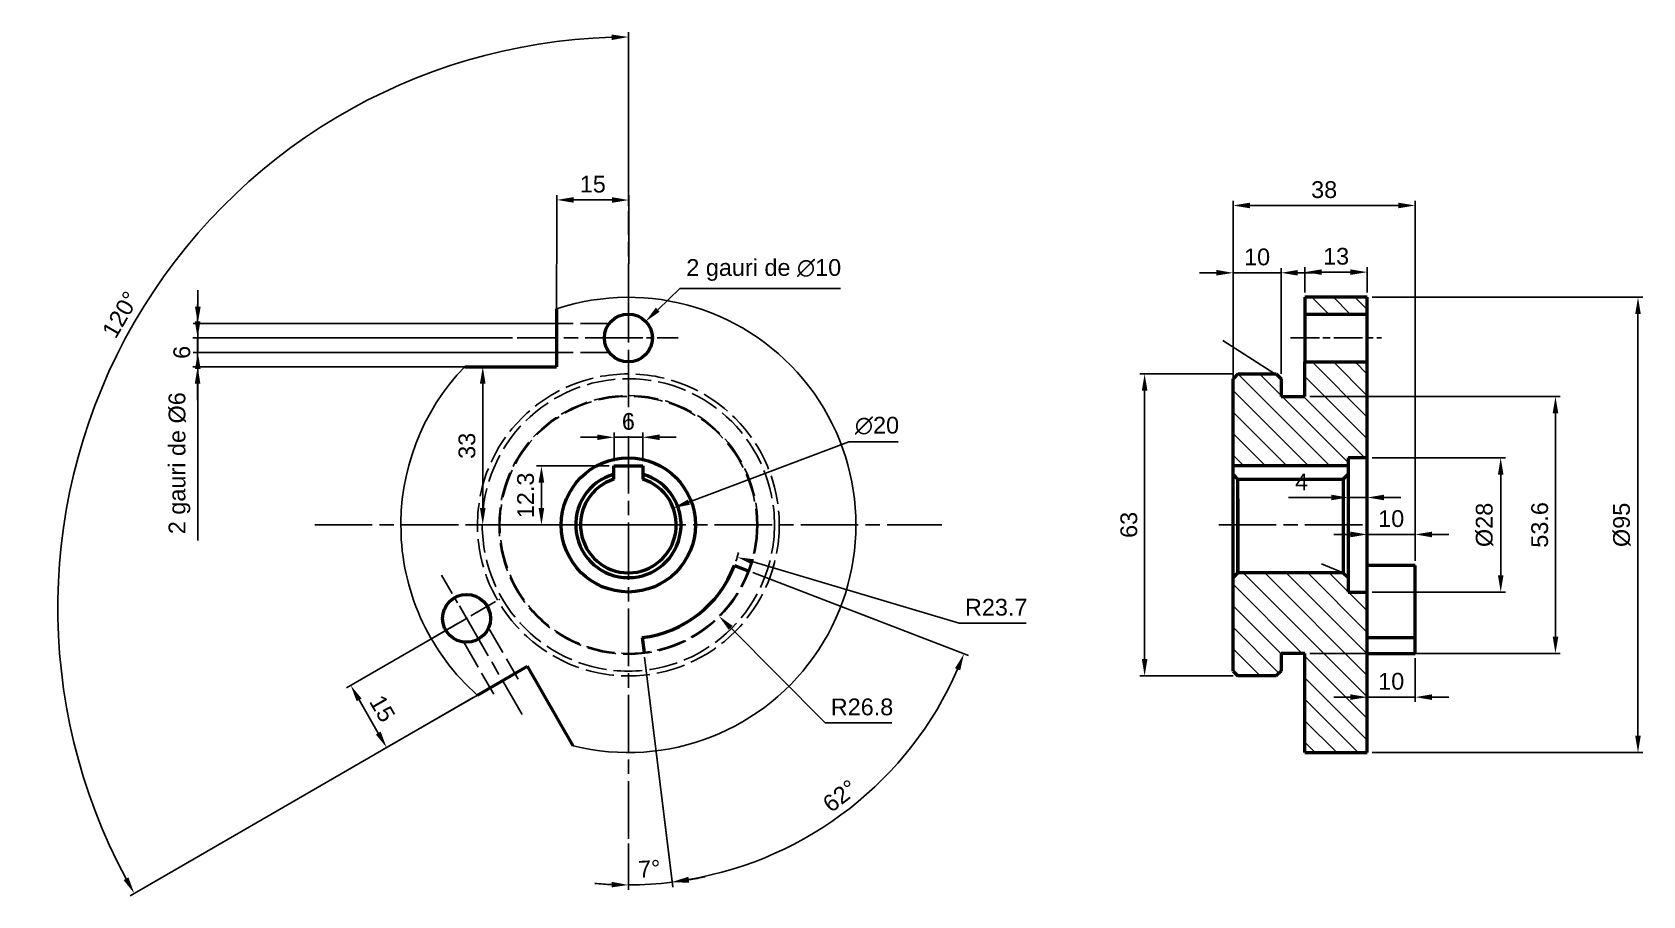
# Model space of a CAD drawing. Header units: millimetres. Extents: x 2426 to 2762, y 1672 to 1852.
import ezdxf

# ---------------------------------------------------------------- set-up
doc = ezdxf.new("R2010")
doc.units = ezdxf.units.MM
for name, pattern in [('AM_ISO02W050', [7.5, 6, -1.5]), ('AM_ISO08W050', [18, 12, -1.5, 3, -1.5]), ('AM_ISO08W050x2', [9, 6, -0.75, 1.5, -0.75])]:
    doc.linetypes.add(name, pattern=pattern)
for name, color, linetype, lineweight in [('AM_0', 7, 'Continuous', 50), ('AM_3', 6, 'AM_ISO02W050', 25), ('AM_5', 3, 'Continuous', 25), ('AM_7', 4, 'AM_ISO08W050', 25), ('AM_8', 1, 'Continuous', 25)]:
    doc.layers.add(name, color=color, linetype=linetype, lineweight=lineweight)
doc.styles.get("Standard").update_dxf_attribs({"font": 'arial.ttf'})
doc.dimstyles.new('AM_ISO$0', dxfattribs={"dimtxt": 3.5, "dimasz": 3.5, "dimexe": 1, "dimexo": 1, "dimgap": 1.5, "dimtad": 1, "dimdsep": 46, "dimtxsty": 'Standard', "dimcen": 0, "dimclrd": 256, "dimclre": 256, "dimclrt": 2, "dimadec": 0, "dimazin": 2, "dimtp": 0.1, "dimtm": 0.1, "dimtfac": 0.71, "dimtdec": 3, "dimtmove": 0, "dimatfit": 3, "dimfxl": 1, "dimlwd": -1, "dimlwe": -1, "dimarcsym": 1})
doc.dimstyles.new('AM_ISO$2', dxfattribs={"dimtxt": 3.5, "dimasz": 3.5, "dimexe": 1, "dimexo": 1, "dimgap": 1.5, "dimtad": 1, "dimdsep": 46, "dimtxsty": 'Standard', "dimcen": 0, "dimclrd": 256, "dimclre": 256, "dimclrt": 2, "dimadec": 0, "dimazin": 2, "dimtp": 0.1, "dimtm": 0.1, "dimtfac": 0.71, "dimtdec": 3, "dimtmove": 0, "dimatfit": 3, "dimfxl": 1, "dimlwd": -1, "dimlwe": -1, "dimarcsym": 1})
doc.dimstyles.new('AM_ISO$3', dxfattribs={"dimtxt": 3.5, "dimasz": 3.5, "dimexe": 1, "dimexo": 1, "dimgap": 1.5, "dimtad": 1, "dimtoh": 1, "dimdsep": 46, "dimtxsty": 'Standard', "dimcen": 0, "dimclrd": 256, "dimclre": 256, "dimclrt": 2, "dimadec": 0, "dimazin": 2, "dimtp": 0.1, "dimtm": 0.1, "dimtfac": 0.71, "dimtdec": 3, "dimtofl": 0, "dimtmove": 0, "dimatfit": 0, "dimfxl": 1, "dimlwd": -1, "dimlwe": -1, "dimarcsym": 1})
doc.dimstyles.new('AM_ISO$4', dxfattribs={"dimtxt": 3.5, "dimasz": 3.5, "dimexe": 1, "dimexo": 1, "dimgap": 1.5, "dimtad": 1, "dimtoh": 1, "dimdsep": 46, "dimtxsty": 'Standard', "dimcen": 0, "dimclrd": 256, "dimclre": 256, "dimclrt": 2, "dimadec": 0, "dimazin": 2, "dimtp": 0.1, "dimtm": 0.1, "dimtfac": 0.71, "dimtdec": 3, "dimtofl": 0, "dimtmove": 0, "dimatfit": 0, "dimfxl": 1, "dimlwd": -1, "dimlwe": -1, "dimarcsym": 1})

# ---------------------------------------------------------------- blocks, each defined once
blk = doc.blocks.new('*U3')
at = {"layer": 'AM_0'}
for p in [(-3.12, 6.03), (-22.29, -6.03)]:
    blk.add_line(p, (-3.12, -6.03), dxfattribs=at)
blk.add_circle((11.88, -0.03), 5, dxfattribs=at)
blk.add_circle((11.88, -0.03), 5, dxfattribs=at)
at = {"layer": 'AM_3'}
for p, q in [((7.88, 2.97), (-4.69, 2.97)), ((7.88, -3.03), (-4.49, -3.03))]:
    blk.add_line(p, q, dxfattribs=at)
at = {"layer": 'AM_7'}
blk.add_line((14.88, -0.03), (-11.31, -0.03), dxfattribs=at)
at = {"layer": 'AM_7', "linetype": 'AM_ISO08W050x2'}
blk.add_line((8.88, -0.03), (22.29, -0.03), dxfattribs=at)
blk = doc.blocks.new('*U4')
at = {"layer": 'AM_0', "color": 0, "linetype": 'ByBlock', "lineweight": -2, "transparency": 16777216}
blk.add_blockref('*U3', (2538.84, 1788.25), dxfattribs=at)
at = {"layer": 'AM_0', "color": 0, "linetype": 'ByBlock', "lineweight": -2, "transparency": 16777216, "rotation": 120}
blk.add_blockref('*U3', (2522.85, 1719.42), dxfattribs=at)
blk = doc.blocks.new('*D5')
at = {"layer": 'AM_5', "linetype": 'ByBlock', "transparency": 16777216}
for p, q in [((2676.97, 1743.68), (2676.97, 1816.86)), ((2680.47, 1815.86), (2711.47, 1815.86)), ((2714.97, 1741.73), (2714.97, 1816.86))]:
    blk.add_line(p, q, dxfattribs=at)
at = {"layer": 'AM_5', "transparency": 16777216}
for points in [[(2680.47, 1816.45), (2680.47, 1815.28), (2676.97, 1815.86)], [(2711.47, 1816.45), (2711.47, 1815.28), (2714.97, 1815.86)]]:
    blk.add_solid(points, dxfattribs=at)
at = {"layer": 'Defpoints', "color": 0, "transparency": 16777216}
for p in [(2714.97, 1815.86), (2676.97, 1742.68), (2714.97, 1740.73)]:
    blk.add_point(p, dxfattribs=at)
at = {"layer": 'AM_5', "color": 2, "transparency": 16777216, "insert": (2695.97, 1819.15), "char_height": 3.5, "attachment_point": 5}
blk.add_mtext('38', dxfattribs=at)
blk = doc.blocks.new('*D6')
at = {"layer": 'AM_5', "linetype": 'ByBlock', "transparency": 16777216}
for p, q in [((2691.97, 1797.72), (2691.97, 1802.96)), ((2704.97, 1797.72), (2704.97, 1802.96)), ((2695.47, 1801.96), (2701.47, 1801.96))]:
    blk.add_line(p, q, dxfattribs=at)
at = {"layer": 'AM_5', "transparency": 16777216}
for points in [[(2695.47, 1802.54), (2695.47, 1801.38), (2691.97, 1801.96)], [(2701.47, 1802.54), (2701.47, 1801.38), (2704.97, 1801.96)]]:
    blk.add_solid(points, dxfattribs=at)
at = {"layer": 'Defpoints', "color": 0, "transparency": 16777216}
for p in [(2704.97, 1801.96), (2691.97, 1796.72), (2704.97, 1796.72)]:
    blk.add_point(p, dxfattribs=at)
at = {"layer": 'AM_5', "color": 2, "transparency": 16777216, "insert": (2698.47, 1805.25), "char_height": 3.5, "attachment_point": 5}
blk.add_mtext('13', dxfattribs=at)
blk = doc.blocks.new('*D7')
at = {"layer": 'AM_5', "linetype": 'ByBlock', "transparency": 16777216}
for p, q in [((2676.97, 1780.72), (2676.97, 1802.82)), ((2686.97, 1780.72), (2686.97, 1802.82)), ((2673.47, 1801.82), (2669.97, 1801.82)), ((2676.97, 1801.82), (2686.97, 1801.82)), ((2690.47, 1801.82), (2693.97, 1801.82))]:
    blk.add_line(p, q, dxfattribs=at)
at = {"layer": 'AM_5', "transparency": 16777216}
for points in [[(2673.47, 1802.41), (2673.47, 1801.24), (2676.97, 1801.82)], [(2690.47, 1802.41), (2690.47, 1801.24), (2686.97, 1801.82)]]:
    blk.add_solid(points, dxfattribs=at)
at = {"layer": 'Defpoints', "color": 0, "transparency": 16777216}
for p in [(2686.97, 1801.82), (2676.97, 1779.72), (2686.97, 1779.72)]:
    blk.add_point(p, dxfattribs=at)
at = {"layer": 'AM_5', "color": 2, "transparency": 16777216, "insert": (2681.97, 1805.11), "char_height": 3.5, "attachment_point": 5}
blk.add_mtext('10', dxfattribs=at)
blk = doc.blocks.new('*D8')
at = {"layer": 'AM_5', "linetype": 'ByBlock', "transparency": 16777216}
for p, q in [((2701.47, 1747.23), (2697.97, 1747.23)), ((2704.97, 1741.73), (2704.97, 1748.23)), ((2704.97, 1747.23), (2714.97, 1747.23)), ((2714.97, 1741.73), (2714.97, 1748.23)), ((2718.47, 1747.23), (2721.97, 1747.23))]:
    blk.add_line(p, q, dxfattribs=at)
at = {"layer": 'AM_5', "transparency": 16777216}
for points in [[(2701.47, 1747.81), (2701.47, 1746.64), (2704.97, 1747.23)], [(2718.47, 1747.81), (2718.47, 1746.64), (2714.97, 1747.23)]]:
    blk.add_solid(points, dxfattribs=at)
at = {"layer": 'Defpoints', "color": 0, "transparency": 16777216}
for p in [(2714.97, 1747.23), (2704.97, 1740.73), (2714.97, 1740.73)]:
    blk.add_point(p, dxfattribs=at)
at = {"layer": 'AM_5', "color": 2, "transparency": 16777216, "insert": (2709.97, 1750.51), "char_height": 3.5, "attachment_point": 5}
blk.add_mtext('10', dxfattribs=at)
blk = doc.blocks.new('*D10')
at = {"layer": 'AM_5', "linetype": 'ByBlock', "transparency": 16777216}
for p, q in [((2704.97, 1721.42), (2704.97, 1712.28)), ((2714.97, 1721.42), (2714.97, 1712.28)), ((2701.47, 1713.28), (2697.97, 1713.28)), ((2704.97, 1713.28), (2714.97, 1713.28)), ((2718.47, 1713.28), (2721.97, 1713.28))]:
    blk.add_line(p, q, dxfattribs=at)
at = {"layer": 'AM_5', "transparency": 16777216}
for points in [[(2701.47, 1713.87), (2701.47, 1712.7), (2704.97, 1713.28)], [(2718.47, 1713.87), (2718.47, 1712.7), (2714.97, 1713.28)]]:
    blk.add_solid(points, dxfattribs=at)
at = {"layer": 'Defpoints', "color": 0, "transparency": 16777216}
for p in [(2704.97, 1722.42), (2714.97, 1722.42), (2714.97, 1713.28)]:
    blk.add_point(p, dxfattribs=at)
at = {"layer": 'AM_5', "color": 2, "transparency": 16777216, "insert": (2709.97, 1716.57), "char_height": 3.5, "attachment_point": 5}
blk.add_mtext('10', dxfattribs=at)
blk = doc.blocks.new('*D11')
at = {"layer": 'AM_5', "linetype": 'ByBlock', "transparency": 16777216}
for p, q in [((2676.97, 1780.72), (2657.49, 1780.72)), ((2658.49, 1721.22), (2658.49, 1777.22)), ((2676.97, 1717.72), (2657.49, 1717.72))]:
    blk.add_line(p, q, dxfattribs=at)
at = {"layer": 'AM_5', "transparency": 16777216}
for points in [[(2657.91, 1777.22), (2659.08, 1777.22), (2658.49, 1780.72)], [(2657.91, 1721.22), (2659.08, 1721.22), (2658.49, 1717.72)]]:
    blk.add_solid(points, dxfattribs=at)
at = {"layer": 'Defpoints', "color": 0, "transparency": 16777216}
for p in [(2658.49, 1780.72), (2677.97, 1780.72), (2677.97, 1717.72)]:
    blk.add_point(p, dxfattribs=at)
at = {"layer": 'AM_5', "color": 2, "transparency": 16777216, "insert": (2655.21, 1749.22), "char_height": 3.5, "attachment_point": 5, "rotation": 90}
blk.add_mtext('63', dxfattribs=at)
blk = doc.blocks.new('*D12')
at = {"layer": 'AM_5', "linetype": 'ByBlock', "transparency": 16777216}
for p, q in [((2700.97, 1754.83), (2700.97, 1755.94)), ((2704.97, 1754.83), (2704.97, 1755.94)), ((2697.47, 1754.94), (2688.55, 1754.94)), ((2704.97, 1754.94), (2700.97, 1754.94)), ((2708.47, 1754.94), (2711.97, 1754.94))]:
    blk.add_line(p, q, dxfattribs=at)
at = {"layer": 'AM_5', "transparency": 16777216}
for points in [[(2697.47, 1755.52), (2697.47, 1754.36), (2700.97, 1754.94)], [(2708.47, 1755.52), (2708.47, 1754.36), (2704.97, 1754.94)]]:
    blk.add_solid(points, dxfattribs=at)
at = {"layer": 'Defpoints', "color": 0, "transparency": 16777216}
for p in [(2700.97, 1754.94), (2700.97, 1753.83), (2704.97, 1753.83)]:
    blk.add_point(p, dxfattribs=at)
at = {"layer": 'AM_5', "color": 2, "transparency": 16777216, "insert": (2691.26, 1758.19), "char_height": 3.5, "attachment_point": 5}
blk.add_mtext('4', dxfattribs=at)
blk = doc.blocks.new('*D13')
at = {"layer": 'AM_5', "linetype": 'ByBlock', "transparency": 16777216}
for p, q in [((2705.97, 1763.22), (2733.83, 1763.22)), ((2732.83, 1738.72), (2732.83, 1759.72)), ((2705.97, 1735.22), (2733.83, 1735.22))]:
    blk.add_line(p, q, dxfattribs=at)
at = {"layer": 'AM_5', "transparency": 16777216}
for points in [[(2732.25, 1759.72), (2733.41, 1759.72), (2732.83, 1763.22)], [(2732.25, 1738.72), (2733.41, 1738.72), (2732.83, 1735.22)]]:
    blk.add_solid(points, dxfattribs=at)
at = {"layer": 'Defpoints', "color": 0, "transparency": 16777216}
for p in [(2704.97, 1763.22), (2732.83, 1763.22), (2704.97, 1735.22)]:
    blk.add_point(p, dxfattribs=at)
at = {"layer": 'AM_5', "color": 2, "transparency": 16777216, "insert": (2729.45, 1749.22), "char_height": 3.5, "attachment_point": 5, "rotation": 90}
blk.add_mtext('%%C28', dxfattribs=at)
blk = doc.blocks.new('*D17')
at = {"layer": 'AM_5', "linetype": 'ByBlock', "transparency": 16777216}
for p, q in [((2705.97, 1796.72), (2762.49, 1796.72)), ((2761.49, 1793.22), (2761.49, 1705.22)), ((2705.97, 1701.72), (2762.49, 1701.72))]:
    blk.add_line(p, q, dxfattribs=at)
at = {"layer": 'AM_5', "transparency": 16777216}
for points in [[(2760.91, 1793.22), (2762.07, 1793.22), (2761.49, 1796.72)], [(2760.91, 1705.22), (2762.07, 1705.22), (2761.49, 1701.72)]]:
    blk.add_solid(points, dxfattribs=at)
at = {"layer": 'Defpoints', "color": 0, "transparency": 16777216}
for p in [(2704.97, 1796.72), (2704.97, 1701.72), (2761.49, 1701.72)]:
    blk.add_point(p, dxfattribs=at)
at = {"layer": 'AM_5', "color": 2, "transparency": 16777216, "insert": (2758.11, 1749.22), "char_height": 3.5, "attachment_point": 5, "rotation": 90}
blk.add_mtext('%%C95', dxfattribs=at)
blk = doc.blocks.new('*D18')
at = {"layer": 'AM_5', "linetype": 'ByBlock', "transparency": 16777216}
for p, q in [((2556.85, 1794.11), (2561.49, 1798.57)), ((2561.49, 1798.57), (2594.97, 1798.57))]:
    blk.add_line(p, q, dxfattribs=at)
at = {"layer": 'AM_5', "transparency": 16777216}
blk.add_solid([(2556.44, 1794.53), (2557.25, 1793.69), (2554.32, 1791.68)], dxfattribs=at)
at = {"layer": 'Defpoints', "color": 0, "transparency": 16777216}
for p in [(2554.32, 1791.68), (2547.11, 1784.76)]:
    blk.add_point(p, dxfattribs=at)
at = {"layer": 'AM_5', "color": 2, "transparency": 16777216, "insert": (2578.98, 1802.4), "char_height": 3.5, "attachment_point": 5}
blk.add_mtext('2 gauri de ∅10', dxfattribs=at)
blk = doc.blocks.new('*D22')
at = {"layer": 'AM_5', "linetype": 'ByBlock', "transparency": 16777216}
for p, q in [((2460.83, 1794.72), (2460.83, 1798.22)), ((2534.72, 1791.22), (2459.83, 1791.22)), ((2460.83, 1791.22), (2460.83, 1785.22)), ((2534.72, 1785.22), (2459.83, 1785.22)), ((2460.83, 1781.72), (2460.83, 1745.96))]:
    blk.add_line(p, q, dxfattribs=at)
at = {"layer": 'AM_5', "transparency": 16777216}
for points in [[(2460.25, 1794.72), (2461.42, 1794.72), (2460.83, 1791.22)], [(2460.25, 1781.72), (2461.42, 1781.72), (2460.83, 1785.22)]]:
    blk.add_solid(points, dxfattribs=at)
at = {"layer": 'Defpoints', "color": 0, "transparency": 16777216}
for p in [(2535.72, 1791.22), (2460.83, 1785.22), (2535.72, 1785.22)]:
    blk.add_point(p, dxfattribs=at)
at = {"layer": 'AM_5', "color": 2, "transparency": 16777216, "insert": (2457.01, 1762.09), "char_height": 3.5, "attachment_point": 5, "rotation": 90}
blk.add_mtext('2 gauri de %%C6', dxfattribs=at)
blk = doc.blocks.new('*D23')
at = {"layer": 'AM_5', "linetype": 'ByBlock', "transparency": 16777216}
for p, q in [((2516.08, 1729.22), (2491.89, 1715.25)), ((2523.58, 1716.23), (2499.39, 1702.26)), ((2494.5, 1712.72), (2498.5, 1705.79))]:
    blk.add_line(p, q, dxfattribs=at)
at = {"layer": 'AM_5', "transparency": 16777216}
for points in [[(2495.01, 1713.01), (2494, 1712.43), (2492.75, 1715.75)], [(2499.01, 1706.08), (2498, 1705.5), (2500.25, 1702.76)]]:
    blk.add_solid(points, dxfattribs=at)
at = {"layer": 'Defpoints', "color": 0, "transparency": 16777216}
for p in [(2516.94, 1729.72), (2524.44, 1716.73), (2500.25, 1702.76)]:
    blk.add_point(p, dxfattribs=at)
at = {"layer": 'AM_5', "color": 2, "transparency": 16777216, "insert": (2499.35, 1710.9), "char_height": 3.5, "attachment_point": 5, "rotation": 300}
blk.add_mtext('15', dxfattribs=at)
blk = doc.blocks.new('*D24')
at = {"layer": 'AM_5', "linetype": 'ByBlock', "transparency": 16777216}
for p, q in [((2535.72, 1789.25), (2535.79, 1818.03)), ((2547.28, 1817.01), (2539.28, 1817.02)), ((2550.72, 1789.22), (2550.79, 1818))]:
    blk.add_line(p, q, dxfattribs=at)
at = {"layer": 'AM_5', "transparency": 16777216}
for points in [[(2539.28, 1817.61), (2539.28, 1816.44), (2535.78, 1817.03)], [(2547.28, 1817.59), (2547.28, 1816.42), (2550.78, 1817)]]:
    blk.add_solid(points, dxfattribs=at)
at = {"layer": 'Defpoints', "color": 0, "transparency": 16777216}
for p in [(2535.78, 1817.03), (2535.72, 1788.25), (2550.72, 1788.22)]:
    blk.add_point(p, dxfattribs=at)
at = {"layer": 'AM_5', "color": 2, "transparency": 16777216, "insert": (2543.29, 1820.3), "char_height": 3.5, "attachment_point": 5, "rotation": 359.8675}
blk.add_mtext('15', dxfattribs=at)
blk = doc.blocks.new('*D25')
at = {"layer": 'AM_5', "linetype": 'ByBlock', "transparency": 16777216}
for p, q in [((2563.35, 1753.97), (2596.72, 1766.52)), ((2596.72, 1766.52), (2607.03, 1766.52))]:
    blk.add_line(p, q, dxfattribs=at)
at = {"layer": 'AM_5', "transparency": 16777216}
blk.add_solid([(2563.15, 1754.52), (2563.56, 1753.43), (2560.08, 1752.74)], dxfattribs=at)
at = {"layer": 'Defpoints', "color": 0, "transparency": 16777216}
for p in [(2560.08, 1752.74), (2541.36, 1745.7)]:
    blk.add_point(p, dxfattribs=at)
at = {"layer": 'AM_5', "color": 2, "transparency": 16777216, "insert": (2602.62, 1769.91), "char_height": 3.5, "attachment_point": 5}
blk.add_mtext('∅20', dxfattribs=at)
blk = doc.blocks.new('*D26')
at = {"layer": 'AM_5', "linetype": 'ByBlock', "transparency": 16777216}
for p, q in [((2576.79, 1741.48), (2619.79, 1728.73)), ((2619.79, 1728.73), (2633.73, 1728.73))]:
    blk.add_line(p, q, dxfattribs=at)
blk.add_arc((2550.72, 1749.22), 23.7, 341.4175, 345.8947, dxfattribs=at)
at = {"layer": 'AM_5', "transparency": 16777216}
blk.add_solid([(2576.96, 1742.04), (2576.63, 1740.92), (2573.44, 1742.48)], dxfattribs=at)
at = {"layer": 'Defpoints', "color": 0, "transparency": 16777216}
for p in [(2550.72, 1749.22), (2573.44, 1742.48)]:
    blk.add_point(p, dxfattribs=at)
at = {"layer": 'AM_5', "color": 2, "transparency": 16777216, "insert": (2627.51, 1732.02), "char_height": 3.5, "attachment_point": 5}
blk.add_mtext('R23.7', dxfattribs=at)
blk = doc.blocks.new('*D27')
at = {"layer": 'AM_5', "linetype": 'ByBlock', "transparency": 16777216}
for p, q in [((2572.08, 1727.73), (2591.77, 1707.94)), ((2591.77, 1707.94), (2605.72, 1707.94))]:
    blk.add_line(p, q, dxfattribs=at)
at = {"layer": 'AM_5', "transparency": 16777216}
blk.add_solid([(2572.5, 1728.14), (2571.67, 1727.32), (2569.61, 1730.22)], dxfattribs=at)
at = {"layer": 'Defpoints', "color": 0, "transparency": 16777216}
for p in [(2550.72, 1749.22), (2569.61, 1730.22)]:
    blk.add_point(p, dxfattribs=at)
at = {"layer": 'AM_5', "color": 2, "transparency": 16777216, "insert": (2599.49, 1711.22), "char_height": 3.5, "attachment_point": 5}
blk.add_mtext('R26.8', dxfattribs=at)
blk = doc.blocks.new('*D28')
at = {"layer": 'AM_5', "linetype": 'ByBlock', "transparency": 16777216}
for p, q in [((2576.67, 1739.26), (2621.72, 1721.96)), ((2554.1, 1721.63), (2559.98, 1673.73))]:
    blk.add_line(p, q, dxfattribs=at)
blk.add_arc((2550.72, 1749.22), 75.05, 279.6722, 336.3278, dxfattribs=at)
at = {"layer": 'AM_5', "transparency": 16777216}
for points in [[(2618.91, 1719.31), (2619.99, 1718.86), (2620.78, 1722.32)], [(2563.41, 1674.66), (2563.24, 1675.81), (2559.86, 1674.73)]]:
    blk.add_solid(points, dxfattribs=at)
at = {"layer": 'Defpoints', "color": 0, "transparency": 16777216}
for p in [(2572.84, 1740.73), (2575.74, 1739.61), (2553.6, 1725.7), (2553.98, 1722.62), (2585.56, 1682.75)]:
    blk.add_point(p, dxfattribs=at)
at = {"layer": 'AM_5', "color": 2, "transparency": 16777216, "insert": (2594.9, 1692.67), "char_height": 3.5, "attachment_point": 5, "rotation": 38}
blk.add_mtext('62°', dxfattribs=at)
blk = doc.blocks.new('*D29')
at = {"layer": 'AM_5', "linetype": 'ByBlock', "transparency": 16777216}
for p, q in [((2550.72, 1815.69), (2550.72, 1852.01)), ((2518.32, 1713.19), (2446.69, 1671.84))]:
    blk.add_line(p, q, dxfattribs=at)
blk.add_arc((2550.72, 1731.9), 119.11, 91.6836, 208.3164, dxfattribs=at)
at = {"layer": 'AM_5', "transparency": 16777216}
for points in [[(2547.21, 1851.54), (2547.23, 1850.38), (2550.72, 1851.01)], [(2446.36, 1675.68), (2445.35, 1675.11), (2447.56, 1672.34)]]:
    blk.add_solid(points, dxfattribs=at)
at = {"layer": 'Defpoints', "color": 0, "transparency": 16777216}
for p in [(2474.15, 1823.14), (2550.72, 1814.69), (2529.64, 1719.73), (2519.19, 1713.69), (2550.72, 1683.75)]:
    blk.add_point(p, dxfattribs=at)
at = {"layer": 'AM_5', "color": 2, "transparency": 16777216, "insert": (2444.71, 1793.1), "char_height": 3.5, "attachment_point": 5, "rotation": 60}
blk.add_mtext('120°', dxfattribs=at)
blk = doc.blocks.new('*D30')
at = {"layer": 'AM_5', "linetype": 'ByBlock', "transparency": 16777216}
for p, q in [((2554.1, 1721.63), (2559.99, 1673.66)), ((2550.72, 1682.75), (2550.72, 1673.09))]:
    blk.add_line(p, q, dxfattribs=at)
for start, end in [(270, 277), (279.6695, 282.3389), (264.6611, 267.3305)]:
    blk.add_arc((2550.72, 1749.22), 75.13, start, end, dxfattribs=at)
at = {"layer": 'AM_5', "transparency": 16777216}
for points in [[(2547.23, 1674.75), (2547.2, 1673.59), (2550.72, 1674.09)], [(2563.42, 1674.58), (2563.25, 1675.73), (2559.87, 1674.65)]]:
    blk.add_solid(points, dxfattribs=at)
at = {"layer": 'Defpoints', "color": 0, "transparency": 16777216}
for p in [(2550.72, 1814.69), (2553.6, 1725.7), (2553.98, 1722.62), (2550.72, 1683.75), (2553.78, 1674.15)]:
    blk.add_point(p, dxfattribs=at)
at = {"layer": 'AM_5', "color": 2, "transparency": 16777216, "insert": (2555.1, 1677.47), "char_height": 3.5, "attachment_point": 5, "rotation": 3.5}
blk.add_mtext('7°', dxfattribs=at)
blk = doc.blocks.new('*D31')
at = {"layer": 'AM_5', "linetype": 'ByBlock', "transparency": 16777216}
for p, q in [((2544.22, 1767.5), (2540.72, 1767.5)), ((2547.72, 1762.52), (2547.72, 1768.5)), ((2547.72, 1767.5), (2553.72, 1767.5)), ((2553.72, 1762.52), (2553.72, 1768.5)), ((2557.22, 1767.5), (2560.72, 1767.5))]:
    blk.add_line(p, q, dxfattribs=at)
at = {"layer": 'AM_5', "transparency": 16777216}
for points in [[(2544.22, 1768.09), (2544.22, 1766.92), (2547.72, 1767.5)], [(2557.22, 1768.09), (2557.22, 1766.92), (2553.72, 1767.5)]]:
    blk.add_solid(points, dxfattribs=at)
at = {"layer": 'Defpoints', "color": 0, "transparency": 16777216}
for p in [(2553.72, 1767.5), (2547.72, 1761.52), (2553.72, 1761.52)]:
    blk.add_point(p, dxfattribs=at)
at = {"layer": 'AM_5', "color": 2, "transparency": 16777216, "insert": (2550.72, 1770.79), "char_height": 3.5, "attachment_point": 5}
blk.add_mtext('6', dxfattribs=at)
blk = doc.blocks.new('*D32')
at = {"layer": 'AM_5', "linetype": 'ByBlock', "transparency": 16777216}
for p, q in [((2546.72, 1761.52), (2531.57, 1761.52)), ((2532.57, 1758.02), (2532.57, 1752.72)), ((2546.72, 1749.22), (2531.57, 1749.22))]:
    blk.add_line(p, q, dxfattribs=at)
at = {"layer": 'AM_5', "transparency": 16777216}
for points in [[(2531.98, 1758.02), (2533.15, 1758.02), (2532.57, 1761.52)], [(2531.98, 1752.72), (2533.15, 1752.72), (2532.57, 1749.22)]]:
    blk.add_solid(points, dxfattribs=at)
at = {"layer": 'Defpoints', "color": 0, "transparency": 16777216}
for p in [(2547.72, 1761.52), (2532.57, 1749.22), (2547.72, 1749.22)]:
    blk.add_point(p, dxfattribs=at)
at = {"layer": 'AM_5', "color": 2, "transparency": 16777216, "insert": (2529.28, 1755.37), "char_height": 3.5, "attachment_point": 5, "rotation": 90}
blk.add_mtext('12.3', dxfattribs=at)
blk = doc.blocks.new('*D33')
at = {"layer": 'AM_5', "linetype": 'ByBlock', "transparency": 16777216}
for p, q in [((2460.79, 1791.72), (2460.79, 1795.22)), ((2526.53, 1788.22), (2459.79, 1788.22)), ((2460.79, 1788.22), (2460.79, 1782.22)), ((2526.53, 1782.22), (2459.79, 1782.22)), ((2460.79, 1778.72), (2460.79, 1775.22))]:
    blk.add_line(p, q, dxfattribs=at)
at = {"layer": 'AM_5', "transparency": 16777216}
for points in [[(2460.21, 1791.72), (2461.37, 1791.72), (2460.79, 1788.22)], [(2460.21, 1778.72), (2461.37, 1778.72), (2460.79, 1782.22)]]:
    blk.add_solid(points, dxfattribs=at)
at = {"layer": 'Defpoints', "color": 0, "transparency": 16777216}
for p in [(2527.53, 1788.22), (2460.79, 1782.22), (2527.53, 1782.22)]:
    blk.add_point(p, dxfattribs=at)
at = {"layer": 'AM_5', "color": 2, "transparency": 16777216, "insert": (2457.5, 1785.22), "char_height": 3.5, "attachment_point": 5, "rotation": 90}
blk.add_mtext('6', dxfattribs=at)
blk = doc.blocks.new('*D35')
at = {"layer": 'AM_5', "linetype": 'ByBlock', "transparency": 16777216}
for p, q in [((2528.76, 1782.22), (2519.32, 1782.22)), ((2520.32, 1778.72), (2520.32, 1752.72)), ((2528.76, 1749.22), (2519.32, 1749.22))]:
    blk.add_line(p, q, dxfattribs=at)
at = {"layer": 'AM_5', "transparency": 16777216}
for points in [[(2519.73, 1778.72), (2520.9, 1778.72), (2520.32, 1782.22)], [(2519.73, 1752.72), (2520.9, 1752.72), (2520.32, 1749.22)]]:
    blk.add_solid(points, dxfattribs=at)
at = {"layer": 'Defpoints', "color": 0, "transparency": 16777216}
for p in [(2529.76, 1782.22), (2520.32, 1749.22), (2529.76, 1749.22)]:
    blk.add_point(p, dxfattribs=at)
at = {"layer": 'AM_5', "color": 2, "transparency": 16777216, "insert": (2517.03, 1765.72), "char_height": 3.5, "attachment_point": 5, "rotation": 90}
blk.add_mtext('33', dxfattribs=at)
blk = doc.blocks.new('*D36')
at = {"layer": 'AM_5', "linetype": 'ByBlock', "transparency": 16777216}
for p, q in [((2692.97, 1776.02), (2745.26, 1776.02)), ((2744.26, 1772.52), (2744.26, 1725.92)), ((2692.97, 1722.42), (2745.26, 1722.42))]:
    blk.add_line(p, q, dxfattribs=at)
at = {"layer": 'AM_5', "transparency": 16777216}
for points in [[(2743.68, 1772.52), (2744.85, 1772.52), (2744.26, 1776.02)], [(2743.68, 1725.92), (2744.85, 1725.92), (2744.26, 1722.42)]]:
    blk.add_solid(points, dxfattribs=at)
at = {"layer": 'Defpoints', "color": 0, "transparency": 16777216}
for p in [(2691.97, 1776.02), (2691.97, 1722.42), (2744.26, 1722.42)]:
    blk.add_point(p, dxfattribs=at)
at = {"layer": 'AM_5', "color": 2, "transparency": 16777216, "insert": (2740.98, 1749.22), "char_height": 3.5, "attachment_point": 5, "rotation": 90}
blk.add_mtext('53.6', dxfattribs=at)

msp = doc.modelspace()

# ---------------------------------------------------------------- hatches: boundary and pattern name
at = {"layer": 'AM_8'}
h = msp.add_hatch(dxfattribs=at)
h.set_pattern_fill('ANSI31', color=256, angle=90)
h.paths.add_polyline_path([(2704.969, 1796.718), (2691.969, 1796.718), (2691.969, 1793.218), (2704.969, 1793.218)])
h = msp.add_hatch(dxfattribs=at)
h.set_pattern_fill('ANSI31', color=256, angle=90)
h.paths.add_polyline_path([(2704.969, 1783.218), (2691.969, 1783.218), (2691.969, 1776.018), (2686.969, 1776.018), (2686.969, 1779.718), (2685.969, 1780.718), (2677.969, 1780.718), (2676.969, 1779.718), (2676.969, 1761.518), (2700.969, 1761.518), (2700.969, 1763.218), (2704.969, 1763.218)])
h.paths.add_polyline_path([(2704.969, 1735.218), (2700.969, 1735.218), (2700.969, 1738.218), (2699.973, 1739.218), (2677.969, 1739.218), (2676.969, 1738.218), (2676.969, 1718.718), (2677.969, 1717.718), (2685.969, 1717.718), (2686.969, 1718.718), (2686.969, 1722.418), (2691.969, 1722.418), (2691.969, 1701.718), (2704.969, 1701.718), (2704.969, 1722.418)])

# ---------------------------------------------------------------- linework, layer by layer
for start, end in [(255.99375, 108.40848), (135.99375, 228.40848)]:
    msp.add_arc((2550.716, 1749.218), 47.5, start, end)
at = {"layer": 'AM_0'}
for p, q in [((2704.969, 1796.718), (2691.969, 1796.718)), ((2691.969, 1796.718), (2691.969, 1783.218)), ((2704.969, 1763.218), (2704.969, 1796.718)), ((2691.969, 1793.218), (2704.969, 1793.218)), ((2691.969, 1776.018), (2691.969, 1783.218)), ((2691.969, 1783.218), (2704.969, 1783.218)), ((2677.969, 1780.718), (2676.969, 1779.718)), ((2676.969, 1718.718), (2676.969, 1779.718)), ((2677.969, 1780.718), (2685.969, 1780.718)), ((2685.969, 1780.718), (2686.969, 1779.718)), ((2686.969, 1779.718), (2686.969, 1776.018)), ((2686.969, 1776.018), (2691.969, 1776.018)), ((2535.716, 1771.668), (2535.716, 1771.427)), ((2704.969, 1763.218), (2700.969, 1763.218)), ((2700.969, 1763.218), (2700.969, 1735.218)), ((2704.969, 1740.725), (2704.969, 1763.218)), ((2547.716, 1758.758), (2547.716, 1761.518)), ((2547.716, 1761.518), (2553.716, 1761.518)), ((2553.716, 1761.518), (2553.716, 1758.758)), ((2700.969, 1761.518), (2676.969, 1761.518)), ((2677.969, 1758.758), (2676.969, 1759.801)), ((2677.969, 1739.218), (2677.969, 1758.758)), ((2677.969, 1758.758), (2699.973, 1758.758)), ((2699.973, 1758.758), (2700.969, 1759.801)), ((2699.973, 1758.758), (2699.973, 1739.218)), ((2677.969, 1754.648), (2677.969, 1739.218)), ((2572.842, 1740.725), (2575.736, 1739.614)), ((2677.969, 1739.218), (2676.969, 1738.218)), ((2699.973, 1739.218), (2677.969, 1739.218)), ((2699.973, 1739.218), (2700.969, 1738.218)), ((2714.969, 1740.725), (2704.969, 1740.725)), ((2704.969, 1722.218), (2704.969, 1740.725)), ((2714.969, 1722.418), (2714.969, 1740.725)), ((2714.969, 1735.218), (2714.969, 1740.725)), ((2700.969, 1735.218), (2704.969, 1735.218)), ((2553.605, 1725.695), (2553.982, 1722.618)), ((2704.969, 1725.695), (2714.969, 1725.695)), ((2691.969, 1722.418), (2686.969, 1722.418)), ((2686.969, 1722.418), (2686.969, 1718.718)), ((2691.969, 1701.718), (2691.969, 1722.418)), ((2704.969, 1701.718), (2704.969, 1722.418)), ((2704.969, 1722.418), (2714.969, 1722.418)), ((2676.969, 1718.718), (2677.969, 1717.718)), ((2686.969, 1718.718), (2685.969, 1717.718)), ((2685.969, 1717.718), (2677.969, 1717.718)), ((2691.969, 1701.718), (2704.969, 1701.718))]:
    msp.add_line(p, q, dxfattribs=at)
msp.add_circle((2550.716, 1749.218), 14, dxfattribs=at)
for radius, start, end in [(11, 105.82662, 74.17338), (10, 107.4576, 72.5424), (23.7, 277, 339)]:
    msp.add_arc((2550.716, 1749.218), radius, start, end, dxfattribs=at)
at = {"layer": 'AM_3'}
for radius in [31.5, 30.5, 27, 26.8]:
    msp.add_circle((2550.716, 1749.218), radius, dxfattribs=at)
msp.add_arc((2550.716, 1749.218), 23.7, 277, 339, dxfattribs=at)
at = {"layer": 'AM_5'}
for p, q in [((2686.469, 1780.218), (2674.819, 1787.704)), ((2699.973, 1739.218), (2695.388, 1741.094))]:
    msp.add_line(p, q, dxfattribs=at)
at = {"layer": 'AM_7'}
for p, q in [((2550.716, 1683.751), (2550.716, 1814.686)), ((2485.249, 1749.218), (2547.716, 1749.218)), ((2550.716, 1749.218), (2616.184, 1749.218)), ((2673.969, 1749.218), (2703.969, 1749.218))]:
    msp.add_line(p, q, dxfattribs=at)
at = {"layer": 'AM_7', "linetype": 'AM_ISO08W050x2'}
for p, q in [((2688.969, 1788.218), (2707.969, 1788.218)), ((2553.716, 1749.218), (2544.716, 1749.218)), ((2510.013, 1725.718), (2523.87, 1733.718))]:
    msp.add_line(p, q, dxfattribs=at)

# ---------------------------------------------------------------- block references
at = {"layer": 'AM_0'}
msp.add_blockref('*U4', (0, 0), dxfattribs=at)

# ---------------------------------------------------------------- dimensions: what is measured, and where the dimension line sits
at = {"layer": 'AM_5'}
dim = msp.add_angular_dim_2l(base=(2474.151, 1823.145), line1=((2519.185, 1713.693), (2529.637, 1719.728)), line2=((2550.716, 1683.751), (2550.716, 1814.686)), dimstyle='AM_ISO$2', dxfattribs=at)
dim.commit()
dim.dimension.update_dxf_attribs({"geometry": '*D29', "text_midpoint": (2444.714, 1793.099)})
dim = msp.add_aligned_dim(p1=(2550.716, 1788.218), p2=(2535.716, 1788.253), distance=-28.78, dimstyle='AM_ISO$0', dxfattribs=at)
dim.commit()
dim.dimension.update_dxf_attribs({"geometry": '*D24', "text_midpoint": (2543.291, 1820.302)})
for base, p1, p2, picture, middle in [((2714.969, 1815.865), (2676.969, 1742.681), (2714.969, 1740.725), '*D5', (2695.969, 1819.153)), ((2686.969, 1801.825), (2676.969, 1779.718), (2686.969, 1779.718), '*D7', (2681.969, 1805.112))]:
    dim = msp.add_linear_dim(base=base, p1=p1, p2=p2, dimstyle='AM_ISO$0', override={"dimpost": ''}, dxfattribs=at)
    dim.commit()
    dim.dimension.update_dxf_attribs({"geometry": picture, "text_midpoint": middle})
for base, line2, picture, middle in [((2553.775, 1674.152), ((2550.716, 1683.751), (2550.716, 1814.686)), '*D30', (2555.104, 1677.474)), ((2585.565, 1682.748), ((2572.842, 1740.725), (2575.736, 1739.614)), '*D28', (2594.899, 1692.667))]:
    dim = msp.add_angular_dim_2l(base=base, line1=((2553.605, 1725.695), (2553.982, 1722.618)), line2=line2, dimstyle='AM_ISO$2', override={"dimpost": ''}, dxfattribs=at)
    dim.commit()
    dim.dimension.update_dxf_attribs({"geometry": picture, "text_midpoint": middle})
dim = msp.add_diameter_dim_2p(p1=(2547.11, 1784.755), p2=(2554.323, 1791.682), text='2 gauri de <>', dimstyle='AM_ISO$3', override={"dimpost": ''}, dxfattribs=at)
dim.commit()
dim.dimension.update_dxf_attribs({"geometry": '*D18', "text_midpoint": (2578.98, 1798.569), "dimtype": 163})
for base, p1, p2, picture, middle in [((2704.969, 1801.961), (2691.969, 1796.718), (2704.969, 1796.718), '*D6', (2698.469, 1805.249)), ((2714.969, 1747.225), (2704.969, 1740.725), (2714.969, 1740.725), '*D8', (2709.969, 1750.512))]:
    dim = msp.add_linear_dim(base=base, p1=p1, p2=p2, dimstyle='AM_ISO$0', dxfattribs=at)
    dim.commit()
    dim.dimension.update_dxf_attribs({"geometry": picture, "text_midpoint": middle})
for p1, p2, distance, text, picture, middle in [((2535.716, 1791.218), (2535.716, 1785.218), -74.882, '2 gauri de %%C<>', '*D22', (2457.005, 1762.088)), ((2704.969, 1796.718), (2704.969, 1701.718), 56.522, '%%C<>', '*D17', (2758.106, 1749.218)), ((2704.969, 1735.218), (2704.969, 1763.218), -27.862, '%%C<>', '*D13', (2729.446, 1749.218))]:
    dim = msp.add_aligned_dim(p1=p1, p2=p2, distance=distance, text=text, dimstyle='AM_ISO$0', override={"dimpost": ''}, dxfattribs=at)
    dim.commit()
    dim.dimension.update_dxf_attribs({"geometry": picture, "text_midpoint": middle})
for base, p1, p2, picture, middle in [((2460.791, 1782.218), (2527.527, 1788.218), (2527.527, 1782.218), '*D33', (2460.791, 1785.218)), ((2532.567, 1749.218), (2547.716, 1761.518), (2547.716, 1749.218), '*D32', (2532.567, 1755.368))]:
    dim = msp.add_linear_dim(base=base, p1=p1, p2=p2, angle=270, dimstyle='AM_ISO$0', dxfattribs=at)
    dim.commit()
    dim.dimension.update_dxf_attribs({"geometry": picture, "text_midpoint": middle, "dimtype": 161})
for p1, p2, distance, picture, middle in [((2529.764, 1782.218), (2529.764, 1749.218), -9.449, '*D35', (2517.027, 1765.718)), ((2677.969, 1717.718), (2677.969, 1780.718), 19.474, '*D11', (2655.206, 1749.218)), ((2691.969, 1776.018), (2691.969, 1722.418), 52.295, '*D36', (2740.976, 1749.218)), ((2547.716, 1761.518), (2553.716, 1761.518), 5.984, '*D31', (2550.716, 1770.79)), ((2516.941, 1729.718), (2524.441, 1716.728), -27.933, '*D23', (2499.348, 1710.9))]:
    dim = msp.add_aligned_dim(p1=p1, p2=p2, distance=distance, dimstyle='AM_ISO$0', override={"dimpost": ''}, dxfattribs=at)
    dim.commit()
    dim.dimension.update_dxf_attribs({"geometry": picture, "text_midpoint": middle})
dim = msp.add_diameter_dim_2p(p1=(2541.357, 1745.698), p2=(2560.076, 1752.739), dimstyle='AM_ISO$3', override={"dimpost": ''}, dxfattribs=at)
dim.commit()
dim.dimension.update_dxf_attribs({"geometry": '*D25', "text_midpoint": (2602.623, 1766.522), "dimtype": 163})
dim = msp.add_linear_dim(base=(2700.969, 1754.941), p1=(2704.969, 1753.829), p2=(2700.969, 1753.829), dimstyle='AM_ISO$0', dxfattribs=at)
dim.commit()
dim.dimension.update_dxf_attribs({"geometry": '*D12', "text_midpoint": (2691.259, 1754.941), "dimtype": 160})
for mpoint, picture, middle in [((2573.438, 1742.478), '*D26', (2627.511, 1728.728)), ((2569.614, 1730.215), '*D27', (2599.493, 1707.937))]:
    dim = msp.add_radius_dim(center=(2550.716, 1749.218), mpoint=mpoint, dimstyle='AM_ISO$4', dxfattribs=at)
    dim.commit()
    dim.dimension.update_dxf_attribs({"geometry": picture, "text_midpoint": middle, "dimtype": 164})
dim = msp.add_linear_dim(base=(2714.969, 1713.284), p1=(2704.969, 1722.418), p2=(2714.969, 1722.418), angle=0, dimstyle='AM_ISO$0', override={"dimpost": ''}, dxfattribs=at)
dim.commit()
dim.dimension.update_dxf_attribs({"geometry": '*D10', "text_midpoint": (2709.969, 1716.571)})

doc.saveas('drawing.dxf')
